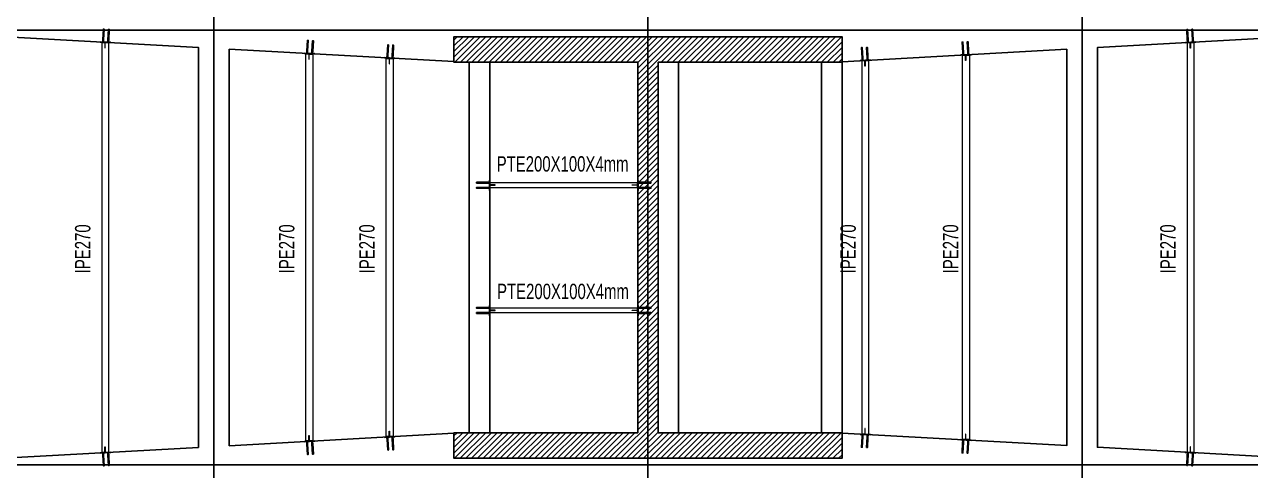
# Model space of a CAD drawing. Header units: millimetres. Extents: x -6598 to 74598, y -11659 to 33736.
# Drawn here: x 21791 to 45798, y 8388 to 17113 of the extents above; entities that cross this region are included whole.
import ezdxf

# ---------------------------------------------------------------- set-up
doc = ezdxf.new("R2010")
doc.units = ezdxf.units.MM
for name, color, linetype, lineweight in [('E_TEXTO', 3, 'Continuous', 9), ('E_VIGAS-1', 31, 'Continuous', 25), ('HCB-VIGAS', 4, 'Continuous', 15)]:
    doc.layers.add(name, color=color, linetype=linetype, lineweight=lineweight)
for name, color, linetype in [('HCB-ACH_PANT', 253, 'Continuous'), ('HCB-EJES', 1, 'Continuous'), ('HCB-PLATINAS', 5, 'Continuous'), ('HCB_PANTALLAS', 6, 'Continuous')]:
    doc.layers.add(name, color=color, linetype=linetype)
doc.styles.add('Arial Narrow_1', font='', dxfattribs={"width": 0.85, "height": 0.3})
doc.styles.get('Arial Narrow_1').set_extended_font_data('Arial Narrow')

msp = doc.modelspace()

# ---------------------------------------------------------------- hatches: boundary and pattern name
at = {"layer": 'HCB-ACH_PANT'}
h = msp.add_hatch(dxfattribs=at)
h.set_pattern_fill('ANSI31', color=256, scale=25)
h.set_pattern_definition([(45, (-21179.4, -55448.73), (-56.1266, 56.1266), [])])
h.paths.add_polyline_path([(34200.2, 16375.2), (37800.2, 16375.2), (37800.2, 16875.2), (30200.2, 16875.2), (30200.2, 16375.2), (33800.2, 16375.2), (33800.2, 9125.2), (30200.2, 9125.2), (30200.2, 8625.2), (37800.2, 8625.2), (37800.2, 9125.2), (34200.2, 9125.2)])

# ---------------------------------------------------------------- linework, layer by layer
at = {"layer": 'E_VIGAS-1', "color": 30, "true_color": 0xf26722}
for p, q in [((30500.3, 9125.2), (30500.3, 16375.2)), ((30900.3, 9125.2), (30900.3, 16375.2)), ((34600.3, 16375.2), (34600.3, 9125.2)), ((37400.3, 9125.2), (37400.3, 16375.2)), ((37800.3, 16375.2), (37800.3, 9125.2))]:
    msp.add_line(p, q, dxfattribs=at)
for points in [[(25200.1, 8839), (25200.1, 16663.3), (17200.3, 17106.1), (17200.3, 8397.1), (25200.1, 8839)], [(30200.2, 16386.6), (25800.1, 16630.1), (25800.1, 8872.2), (30200.2, 9115.3), (30200.2, 9125.2), (30500.2, 9125.2), (30500.3, 16375.2)], [(37800.3, 9120.2), (42200.1, 8874.3), (42200.1, 16627.7), (37800.3, 16382.7)]]:
    msp.add_lwpolyline(points, dxfattribs=at)
msp.add_lwpolyline([(50800.1, 17106.6), (42800.1, 16661.1), (42800.1, 8840.8), (50800.1, 8393.9)], close=True, dxfattribs=at)
at = {"layer": 'HCB-EJES'}
for p, q in [((25500.1, -5780.2), (25500.1, 31280.5)), ((34000.1, -5780.2), (34000.1, 31280.5)), ((42500.1, -5780.2), (42500.1, 31280.5)), ((-5098.2, 17000), (73098.4, 17000)), ((-5098.2, 8500), (73098.4, 8500))]:
    msp.add_line(p, q, dxfattribs=at)
at = {"layer": 'HCB-PLATINAS', "color": 5}
for points in [[(23326.1, 16774.6), (23329.6, 16772.9), (23333.3, 16774.2), (23335.4, 16774.9), (23338, 16780.4), (23340.1, 16817.9), (23351.4, 17022.1), (23335.4, 17022.9), (23324.1, 16818.8), (23322, 16781.3), (23324.1, 16775.5)], [(23425.9, 16769.1), (23429.4, 16767.4), (23433.1, 16768.7), (23435.2, 16769.4), (23437.9, 16774.9), (23439.9, 16812.3), (23451.2, 17016.5), (23435.3, 17017.4), (23424, 16813.2), (23421.9, 16775.8), (23423.9, 16770)], [(44574.9, 16767.5), (44571.4, 16765.8), (44567.7, 16767.1), (44565.6, 16767.8), (44562.9, 16773.3), (44560.9, 16810.8), (44549.6, 17015), (44565.5, 17015.9), (44576.8, 16811.7), (44578.9, 16774.2), (44576.9, 16768.4)], [(44674.7, 16773), (44671.2, 16771.3), (44667.5, 16772.6), (44665.4, 16773.3), (44662.8, 16778.9), (44660.7, 16816.3), (44649.4, 17020.5), (44665.4, 17021.4), (44676.7, 16817.2), (44678.7, 16779.7), (44676.7, 16774)], [(27321.8, 16553.4), (27325.3, 16551.7), (27329, 16553), (27331.1, 16553.7), (27333.8, 16559.3), (27335.8, 16596.7), (27347.1, 16800.9), (27331.2, 16801.8), (27319.9, 16597.6), (27317.8, 16560.1), (27319.8, 16554.4)], [(27421.6, 16547.9), (27425.2, 16546.2), (27428.9, 16547.5), (27431, 16548.2), (27433.6, 16553.7), (27435.7, 16591.2), (27447, 16795.4), (27431, 16796.2), (27419.7, 16592.1), (27417.6, 16554.6), (27419.7, 16548.8)], [(28893.2, 16466.4), (28896.7, 16464.7), (28900.4, 16466), (28902.5, 16466.8), (28905.2, 16472.3), (28907.3, 16509.7), (28918.6, 16713.9), (28902.6, 16714.8), (28891.3, 16510.6), (28889.2, 16473.2), (28891.2, 16467.4)], [(28993.1, 16460.9), (28996.6, 16459.2), (29000.3, 16460.5), (29002.4, 16461.2), (29005, 16466.7), (29007.1, 16504.2), (29018.4, 16708.4), (29002.4, 16709.3), (28991.1, 16505.1), (28989.1, 16467.6), (28991.1, 16461.8)], [(38206.1, 16412.8), (38202.6, 16411.1), (38198.9, 16412.4), (38196.8, 16413.1), (38194.1, 16418.7), (38192.1, 16456.1), (38180.7, 16660.3), (38196.7, 16661.2), (38208, 16457), (38210.1, 16419.5), (38208.1, 16413.8)], [(38305.9, 16418.3), (38302.4, 16416.6), (38298.7, 16417.9), (38296.6, 16418.7), (38294, 16424.2), (38291.9, 16461.6), (38280.6, 16665.8), (38296.6, 16666.7), (38307.9, 16462.5), (38309.9, 16425.1), (38307.9, 16419.3)], [(40176.1, 16522.5), (40172.6, 16520.8), (40168.9, 16522.1), (40166.8, 16522.8), (40164.2, 16528.3), (40162.1, 16565.8), (40150.8, 16770), (40166.8, 16770.8), (40178.1, 16566.7), (40180.1, 16529.2), (40178.1, 16523.4)], [(40276, 16528), (40272.4, 16526.3), (40268.7, 16527.6), (40266.7, 16528.3), (40264, 16533.9), (40261.9, 16571.3), (40250.6, 16775.5), (40266.6, 16776.4), (40277.9, 16572.2), (40280, 16534.7), (40278, 16529)], [(30892.8, 14014.8), (30894.3, 14018.4), (30892.8, 14022), (30891.9, 14024), (30886.3, 14026.4), (30848.8, 14026.4), (30644.3, 14026.4), (30644.3, 14010.4), (30848.8, 14010.4), (30886.3, 14010.4), (30891.9, 14012.7)], [(30892.8, 14014.8), (30894.3, 14018.4), (30892.8, 14022), (30891.9, 14024), (30886.3, 14026.4), (30848.8, 14026.4), (30644.3, 14026.4), (30644.3, 14010.4), (30848.8, 14010.4), (30886.3, 14010.4), (30891.9, 14012.7)], [(30892.8, 14014.8), (30894.3, 14018.4), (30892.8, 14022), (30891.9, 14024), (30886.3, 14026.4), (30848.8, 14026.4), (30644.3, 14026.4), (30644.3, 14010.4), (30848.8, 14010.4), (30886.3, 14010.4), (30891.9, 14012.7)], [(30892.8, 13914.8), (30894.3, 13918.4), (30892.8, 13922), (30891.9, 13924), (30886.3, 13926.4), (30848.8, 13926.4), (30644.3, 13926.4), (30644.3, 13910.4), (30848.8, 13910.4), (30886.3, 13910.4), (30891.9, 13912.7)], [(30892.8, 13914.8), (30894.3, 13918.4), (30892.8, 13922), (30891.9, 13924), (30886.3, 13926.4), (30848.8, 13926.4), (30644.3, 13926.4), (30644.3, 13910.4), (30848.8, 13910.4), (30886.3, 13910.4), (30891.9, 13912.7)], [(30892.8, 13914.8), (30894.3, 13918.4), (30892.8, 13922), (30891.9, 13924), (30886.3, 13926.4), (30848.8, 13926.4), (30644.3, 13926.4), (30644.3, 13910.4), (30848.8, 13910.4), (30886.3, 13910.4), (30891.9, 13912.7)], [(33807.8, 14014.8), (33806.3, 14018.4), (33807.8, 14022), (33808.6, 14024), (33814.3, 14026.4), (33851.8, 14026.4), (34056.3, 14026.4), (34056.3, 14010.4), (33851.8, 14010.4), (33814.3, 14010.4), (33808.6, 14012.7)], [(33807.8, 14014.8), (33806.3, 14018.4), (33807.8, 14022), (33808.6, 14024), (33814.3, 14026.4), (33851.8, 14026.4), (34056.3, 14026.4), (34056.3, 14010.4), (33851.8, 14010.4), (33814.3, 14010.4), (33808.6, 14012.7)], [(33807.8, 14014.8), (33806.3, 14018.4), (33807.8, 14022), (33808.6, 14024), (33814.3, 14026.4), (33851.8, 14026.4), (34056.3, 14026.4), (34056.3, 14010.4), (33851.8, 14010.4), (33814.3, 14010.4), (33808.6, 14012.7)], [(33807.8, 13914.8), (33806.3, 13918.4), (33807.8, 13922), (33808.6, 13924), (33814.3, 13926.4), (33851.8, 13926.4), (34056.3, 13926.4), (34056.3, 13910.4), (33851.8, 13910.4), (33814.3, 13910.4), (33808.6, 13912.7)], [(33807.8, 13914.8), (33806.3, 13918.4), (33807.8, 13922), (33808.6, 13924), (33814.3, 13926.4), (33851.8, 13926.4), (34056.3, 13926.4), (34056.3, 13910.4), (33851.8, 13910.4), (33814.3, 13910.4), (33808.6, 13912.7)], [(33807.8, 13914.8), (33806.3, 13918.4), (33807.8, 13922), (33808.6, 13924), (33814.3, 13926.4), (33851.8, 13926.4), (34056.3, 13926.4), (34056.3, 13910.4), (33851.8, 13910.4), (33814.3, 13910.4), (33808.6, 13912.7)], [(30892.8, 11564.8), (30894.3, 11568.4), (30892.8, 11572), (30891.9, 11574), (30886.3, 11576.4), (30848.8, 11576.4), (30644.3, 11576.4), (30644.3, 11560.4), (30848.8, 11560.4), (30886.3, 11560.4), (30891.9, 11562.7)], [(30892.8, 11564.8), (30894.3, 11568.4), (30892.8, 11572), (30891.9, 11574), (30886.3, 11576.4), (30848.8, 11576.4), (30644.3, 11576.4), (30644.3, 11560.4), (30848.8, 11560.4), (30886.3, 11560.4), (30891.9, 11562.7)], [(30892.8, 11564.8), (30894.3, 11568.4), (30892.8, 11572), (30891.9, 11574), (30886.3, 11576.4), (30848.8, 11576.4), (30644.3, 11576.4), (30644.3, 11560.4), (30848.8, 11560.4), (30886.3, 11560.4), (30891.9, 11562.7)], [(33807.8, 11564.8), (33806.3, 11568.4), (33807.8, 11572), (33808.6, 11574), (33814.3, 11576.4), (33851.8, 11576.4), (34056.3, 11576.4), (34056.3, 11560.4), (33851.8, 11560.4), (33814.3, 11560.4), (33808.6, 11562.7)], [(33807.8, 11564.8), (33806.3, 11568.4), (33807.8, 11572), (33808.6, 11574), (33814.3, 11576.4), (33851.8, 11576.4), (34056.3, 11576.4), (34056.3, 11560.4), (33851.8, 11560.4), (33814.3, 11560.4), (33808.6, 11562.7)], [(33807.8, 11564.8), (33806.3, 11568.4), (33807.8, 11572), (33808.6, 11574), (33814.3, 11576.4), (33851.8, 11576.4), (34056.3, 11576.4), (34056.3, 11560.4), (33851.8, 11560.4), (33814.3, 11560.4), (33808.6, 11562.7)], [(30892.8, 11464.8), (30894.3, 11468.4), (30892.8, 11472), (30891.9, 11474), (30886.3, 11476.4), (30848.8, 11476.4), (30644.3, 11476.4), (30644.3, 11460.4), (30848.8, 11460.4), (30886.3, 11460.4), (30891.9, 11462.7)], [(30892.8, 11464.8), (30894.3, 11468.4), (30892.8, 11472), (30891.9, 11474), (30886.3, 11476.4), (30848.8, 11476.4), (30644.3, 11476.4), (30644.3, 11460.4), (30848.8, 11460.4), (30886.3, 11460.4), (30891.9, 11462.7)], [(30892.8, 11464.8), (30894.3, 11468.4), (30892.8, 11472), (30891.9, 11474), (30886.3, 11476.4), (30848.8, 11476.4), (30644.3, 11476.4), (30644.3, 11460.4), (30848.8, 11460.4), (30886.3, 11460.4), (30891.9, 11462.7)], [(33807.8, 11464.8), (33806.3, 11468.4), (33807.8, 11472), (33808.6, 11474), (33814.3, 11476.4), (33851.8, 11476.4), (34056.3, 11476.4), (34056.3, 11460.4), (33851.8, 11460.4), (33814.3, 11460.4), (33808.6, 11462.7)], [(33807.8, 11464.8), (33806.3, 11468.4), (33807.8, 11472), (33808.6, 11474), (33814.3, 11476.4), (33851.8, 11476.4), (34056.3, 11476.4), (34056.3, 11460.4), (33851.8, 11460.4), (33814.3, 11460.4), (33808.6, 11462.7)], [(33807.8, 11464.8), (33806.3, 11468.4), (33807.8, 11472), (33808.6, 11474), (33814.3, 11476.4), (33851.8, 11476.4), (34056.3, 11476.4), (34056.3, 11460.4), (33851.8, 11460.4), (33814.3, 11460.4), (33808.6, 11462.7)], [(27321.7, 8948.6), (27325.2, 8950.3), (27328.9, 8949), (27331, 8948.3), (27333.6, 8942.8), (27335.7, 8905.3), (27347.1, 8701.2), (27331.1, 8700.3), (27319.8, 8904.4), (27317.7, 8941.9), (27319.7, 8947.7)], [(27421.5, 8954.2), (27425.1, 8955.9), (27428.8, 8954.6), (27430.8, 8953.9), (27433.5, 8948.3), (27435.6, 8910.9), (27446.9, 8706.7), (27431, 8705.8), (27419.6, 8910), (27417.5, 8947.4), (27419.5, 8953.2)], [(28893.1, 9035.5), (28896.6, 9037.2), (28900.3, 9035.9), (28902.4, 9035.1), (28905.1, 9029.6), (28907.2, 8992.2), (28918.5, 8788), (28902.5, 8787.1), (28891.2, 8991.3), (28889.1, 9028.7), (28891.1, 9034.5)], [(28992.9, 9041), (28996.5, 9042.7), (29000.2, 9041.4), (29002.3, 9040.7), (29004.9, 9035.2), (29007, 8997.7), (29018.4, 8793.6), (29002.4, 8792.7), (28991, 8996.8), (28988.9, 9034.3), (28991, 9040.1)], [(38205.4, 9090), (38201.9, 9091.7), (38198.2, 9090.4), (38196.1, 9089.6), (38193.5, 9084.1), (38191.4, 9046.7), (38180.1, 8842.5), (38196.1, 8841.6), (38207.4, 9045.8), (38209.4, 9083.2), (38207.4, 9089)], [(38305.3, 9084.4), (38301.7, 9086.1), (38298, 9084.8), (38296, 9084.1), (38293.3, 9078.6), (38291.2, 9041.2), (38279.9, 8837), (38295.9, 8836.1), (38307.2, 9040.3), (38309.3, 9077.7), (38307.3, 9083.5)], [(40175.4, 8979.9), (40171.8, 8981.6), (40168.1, 8980.3), (40166.1, 8979.5), (40163.4, 8974), (40161.3, 8936.6), (40150, 8732.4), (40166, 8731.5), (40177.3, 8935.7), (40179.4, 8973.1), (40177.4, 8978.9)], [(40275.2, 8974.3), (40271.7, 8976), (40268, 8974.7), (40265.9, 8974), (40263.3, 8968.5), (40261.2, 8931), (40249.9, 8726.9), (40265.9, 8726), (40277.2, 8930.2), (40279.2, 8967.6), (40277.2, 8973.4)], [(23326.1, 8728), (23329.6, 8729.7), (23333.3, 8728.4), (23335.4, 8727.6), (23338, 8722.1), (23340.1, 8684.7), (23351.5, 8480.5), (23335.5, 8479.6), (23324.1, 8683.8), (23322.1, 8721.2), (23324.1, 8727)], [(23425.9, 8733.5), (23429.4, 8735.2), (23433.1, 8733.9), (23435.2, 8733.2), (23437.9, 8727.7), (23440, 8690.2), (23451.3, 8486.1), (23435.4, 8485.2), (23424, 8689.3), (23421.9, 8726.8), (23423.9, 8732.6)], [(44573.7, 8734.2), (44570.2, 8735.9), (44566.5, 8734.6), (44564.4, 8733.9), (44561.8, 8728.4), (44559.7, 8690.9), (44548.4, 8486.7), (44564.4, 8485.8), (44575.7, 8690), (44577.7, 8727.5), (44575.7, 8733.2)], [(44673.6, 8728.7), (44670, 8730.4), (44666.3, 8729.1), (44664.3, 8728.3), (44661.6, 8722.8), (44659.5, 8685.4), (44648.2, 8481.2), (44664.2, 8480.3), (44675.5, 8684.5), (44677.6, 8721.9), (44675.6, 8727.7)]]:
    msp.add_lwpolyline(points, close=True, dxfattribs=at)
at = {"layer": 'HCB-PLATINAS', "color": 4}
for points in [[(23275.6, 16775.9), (23475.3, 16764.8), (23474.9, 16758.8), (23275.2, 16769.9)], [(44725.2, 16774.3), (44525.5, 16763.3), (44525.9, 16757.3), (44725.6, 16768.3)], [(27271.3, 16554.7), (27471, 16543.6), (27470.7, 16537.7), (27271, 16548.7)], [(28842.7, 16467.7), (29042.4, 16456.7), (29042.1, 16450.7), (28842.4, 16461.7)], [(38356.4, 16419.6), (38156.7, 16408.6), (38157.1, 16402.6), (38356.7, 16413.6)], [(40326.5, 16529.3), (40126.8, 16518.2), (40127.1, 16512.3), (40326.8, 16523.3)], [(30894.3, 13864.3), (30894.3, 14064.3), (30900.3, 14064.3), (30900.3, 13864.3)], [(30894.3, 13864.3), (30894.3, 14064.3), (30900.3, 14064.3), (30900.3, 13864.3)], [(30894.3, 13864.3), (30894.3, 14064.3), (30900.3, 14064.3), (30900.3, 13864.3)], [(33806.3, 13864.3), (33806.3, 14064.3), (33800.3, 14064.3), (33800.3, 13864.3)], [(33806.3, 13864.3), (33806.3, 14064.3), (33800.3, 14064.3), (33800.3, 13864.3)], [(33806.3, 13864.3), (33806.3, 14064.3), (33800.3, 14064.3), (33800.3, 13864.3)], [(30894.3, 11414.3), (30894.3, 11614.3), (30900.3, 11614.3), (30900.3, 11414.3)], [(30894.3, 11414.3), (30894.3, 11614.3), (30900.3, 11614.3), (30900.3, 11414.3)], [(30894.3, 11414.3), (30894.3, 11614.3), (30900.3, 11614.3), (30900.3, 11414.3)], [(33806.3, 11414.3), (33806.3, 11614.3), (33800.3, 11614.3), (33800.3, 11414.3)], [(33806.3, 11414.3), (33806.3, 11614.3), (33800.3, 11614.3), (33800.3, 11414.3)], [(33806.3, 11414.3), (33806.3, 11614.3), (33800.3, 11614.3), (33800.3, 11414.3)], [(27271.2, 8947.3), (27470.9, 8958.4), (27470.6, 8964.4), (27270.9, 8953.3)], [(28842.6, 9034.2), (29042.3, 9045.3), (29042, 9051.3), (28842.3, 9040.1)], [(38355.7, 9083.2), (38156.1, 9094.2), (38156.4, 9100.2), (38356.1, 9089.1)], [(40325.7, 8973), (40126, 8984.1), (40126.3, 8990.1), (40326, 8979)], [(23275.6, 8726.7), (23475.3, 8737.8), (23474.9, 8743.8), (23275.2, 8732.6)], [(44724, 8727.4), (44524.4, 8738.4), (44524.7, 8744.4), (44724.4, 8733.4)]]:
    msp.add_lwpolyline(points, close=True, dxfattribs=at)
at = {"layer": 'HCB-VIGAS'}
for points in [[(23307.5, 8744.5), (23442.5, 8752), (23442.1, 16750.6), (23306.8, 16758.1)], [(23365.8, 16764.9), (23365.8, 16654.3), (23371.8, 16654.3), (23371.8, 16764.5)], [(44557.6, 8752.7), (44692.6, 8745.2), (44692.6, 16756.5), (44557.9, 16749)], [(44622.4, 16762.6), (44622.4, 16652.1), (44616.4, 16652.1), (44616.4, 16762.3)], [(27302.6, 16537), (27437.6, 16529.6), (27437.6, 8972.6), (27302.6, 8965.1)], [(27360.8, 16543.7), (27360.8, 16433.2), (27366.8, 16433.2), (27366.8, 16543.4)], [(28872.4, 16450.1), (29007.6, 16442.6), (29007.5, 9059.3), (28872.5, 9051.9)], [(28930.7, 16456.8), (28930.7, 16346.3), (28936.7, 16346.3), (28936.7, 16456.5)], [(38190.3, 9108.4), (38325, 9100.8), (38324.9, 16401.9), (38190.2, 16394.4)], [(38254.3, 16407.9), (38254.3, 16297.4), (38248.3, 16297.4), (38248.3, 16407.5)], [(40160, 16504.1), (40295.1, 16511.6), (40295.1, 8990.8), (40160.1, 8998.2)], [(40224.3, 16517.6), (40224.3, 16407), (40218.3, 16407), (40218.3, 16517.2)], [(30900.3, 13973.4), (30900.3, 13967.4), (30910.3, 13967.4), (31010.3, 13967.4), (31010.3, 13973.4), (30910.3, 13973.4)], [(30900.3, 13973.4), (30900.3, 13967.4), (30910.3, 13967.4), (31010.3, 13967.4), (31010.3, 13973.4), (30910.3, 13973.4)], [(30900.3, 13973.4), (30900.3, 13967.4), (30910.3, 13967.4), (31010.3, 13967.4), (31010.3, 13973.4), (30910.3, 13973.4)], [(33790.3, 13920.4), (30910.3, 13920.4), (30910.3, 14020.4), (33790.3, 14020.4)], [(33800.3, 13973.4), (33800.3, 13967.4), (33790.3, 13967.4), (33690.3, 13967.4), (33690.3, 13973.4), (33790.3, 13973.4)], [(33800.3, 13973.4), (33800.3, 13967.4), (33790.3, 13967.4), (33690.3, 13967.4), (33690.3, 13973.4), (33790.3, 13973.4)], [(33800.3, 13973.4), (33800.3, 13967.4), (33790.3, 13967.4), (33690.3, 13967.4), (33690.3, 13973.4), (33790.3, 13973.4)], [(30900.3, 11523.4), (30900.3, 11517.4), (30910.3, 11517.4), (31010.3, 11517.4), (31010.3, 11523.4), (30910.3, 11523.4)], [(30900.3, 11523.4), (30900.3, 11517.4), (30910.3, 11517.4), (31010.3, 11517.4), (31010.3, 11523.4), (30910.3, 11523.4)], [(30900.3, 11523.4), (30900.3, 11517.4), (30910.3, 11517.4), (31010.3, 11517.4), (31010.3, 11523.4), (30910.3, 11523.4)], [(33790.3, 11470.4), (30910.3, 11470.4), (30910.3, 11570.4), (33790.3, 11570.4)], [(33800.3, 11523.4), (33800.3, 11517.4), (33790.3, 11517.4), (33690.3, 11517.4), (33690.3, 11523.4), (33790.3, 11523.4)], [(33800.3, 11523.4), (33800.3, 11517.4), (33790.3, 11517.4), (33690.3, 11517.4), (33690.3, 11523.4), (33790.3, 11523.4)], [(33800.3, 11523.4), (33800.3, 11517.4), (33790.3, 11517.4), (33690.3, 11517.4), (33690.3, 11523.4), (33790.3, 11523.4)], [(28930.8, 9045.1), (28930.7, 9155.6), (28936.7, 9155.6), (28936.7, 9045.4)], [(38254.4, 9094.8), (38254.4, 9205.4), (38248.4, 9205.4), (38248.4, 9095.2)], [(27360.8, 8958.4), (27360.8, 9068.9), (27366.8, 9068.9), (27366.8, 8958.7)], [(40224.3, 8984.7), (40224.3, 9095.2), (40218.3, 9095.2), (40218.3, 8985.1)], [(23366, 8737.7), (23365.9, 8848.2), (23371.9, 8848.2), (23371.9, 8738)], [(44621.8, 8739.1), (44621.9, 8849.6), (44615.9, 8849.6), (44615.9, 8739.4)]]:
    msp.add_lwpolyline(points, close=True, dxfattribs=at)
for points in [[(27303.2, 8955.1), (27303.2, 8955.1)], [(28874.6, 9041.9), (28874.6, 9042)], [(23307.6, 8734.4), (23307.6, 8734.5)]]:
    msp.add_lwpolyline(points, dxfattribs=at)
at = {"layer": 'HCB_PANTALLAS'}
msp.add_lwpolyline([(34200.2, 16375.2), (37800.2, 16375.2), (37800.2, 16875.2), (30200.2, 16875.2), (30200.2, 16375.2), (33800.2, 16375.2), (33800.2, 9125.2), (30200.2, 9125.2), (30200.2, 8625.2), (37800.2, 8625.2), (37800.2, 9125.2), (34200.2, 9125.2)], close=True, dxfattribs=at)

# ---------------------------------------------------------------- texts
at = {"layer": 'E_TEXTO', "char_height": 300, "attachment_point": 1, "style": 'Arial Narrow_1'}
for s, insert, width, rotation in [('PTE200X100X4mm', (31037.8, 14535.7), 3229.999, 0.0001), ('IPE270', (22780.3, 12245.1), 1206.139, 90), ('IPE270', (26775.3, 12244.9), 1206.139, 90), ('IPE270', (28345.3, 12244.7), 1206.139, 90), ('IPE270', (37769.2, 12244.3), 1206.139, 90), ('IPE270', (39774.7, 12244.3), 1206.139, 90), ('IPE270', (44030.3, 12244.3), 1206.139, 90)]:
    msp.add_mtext(s, dxfattribs=dict(at, insert=insert, width=width, rotation=rotation))
at = {"layer": 'E_TEXTO', "insert": (31044.8, 12040.8), "char_height": 300, "width": 3229.999, "attachment_point": 1, "style": 'Arial Narrow_1'}
msp.add_mtext('PTE200X100X4mm', dxfattribs=at)

doc.saveas('drawing.dxf')
